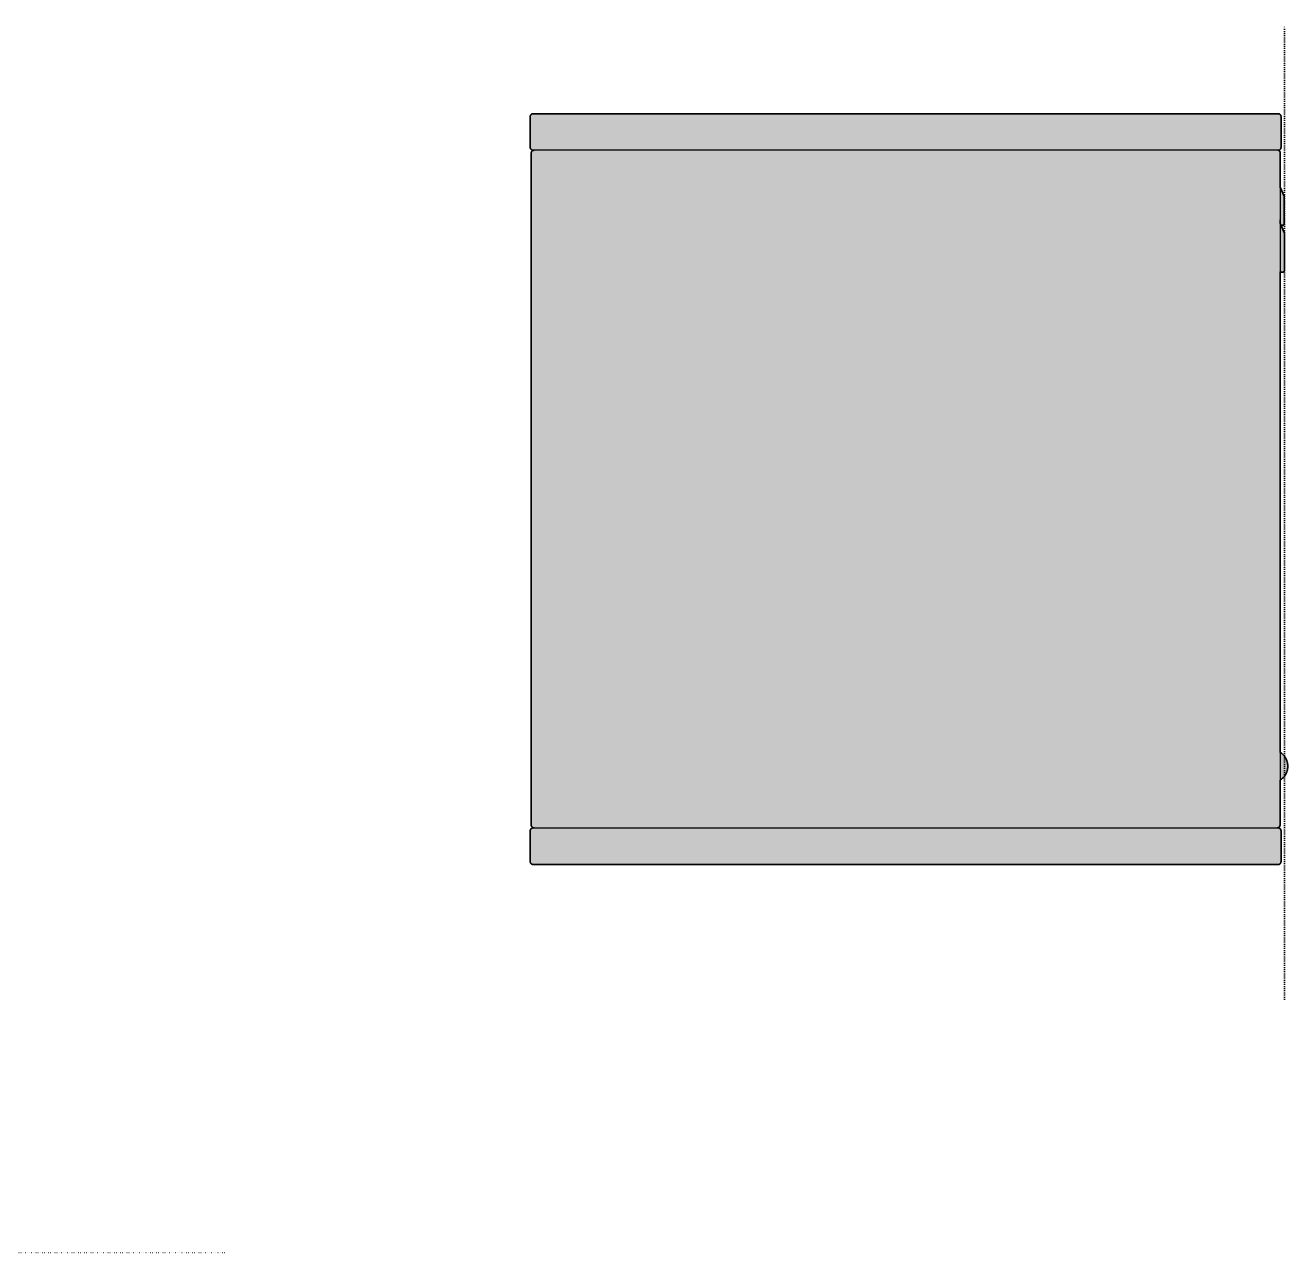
# Model space of a CAD drawing. Header units: millimetres. Extents: x 50 to 2013, y -590 to 440.
# Drawn here: x 1357 to 2013, y -197 to 440 of the extents above; entities that cross this region are included whole.
import ezdxf

# ---------------------------------------------------------------- set-up
doc = ezdxf.new("R2010")
doc.units = ezdxf.units.MM
doc.linetypes.add('Dots', pattern=[1, 0, -1])
doc.layers.add('Blocks', color=7, linetype='Continuous')
doc.layers.add('Blocks$Fill', color=7, linetype='Continuous', true_color=0xffffff)
for name, color, linetype, lineweight, true_color in [('Blocks$Inner', 7, 'Continuous', 25, 0x007f00), ('Blocks$Outline', 7, 'Continuous', 35, 0xff3f3f), ('Groud', 7, 'Dots', 25, 0x243775)]:
    doc.layers.add(name, color=color, linetype=linetype, lineweight=lineweight, true_color=true_color)

# ---------------------------------------------------------------- blocks, each defined once
blk = doc.blocks.new('Colour Wall Cabinet M Side')
at = {"layer": 'Blocks$Fill'}
blk.add_hatch(color=256, dxfattribs=at).paths.add_polyline_path([(83.87, 196.26), (83.37, 196.26), (83.32, 196.27), (83.27, 196.27), (83.22, 196.28), (83.17, 196.28), (83.12, 196.29), (83.07, 196.3), (83.02, 196.32), (82.97, 196.33), (82.92, 196.35), (82.87, 196.37), (82.82, 196.39), (82.78, 196.41), (82.73, 196.43), (82.69, 196.45), (82.64, 196.48), (82.6, 196.51), (82.56, 196.54), (82.52, 196.57), (82.47, 196.6), (82.44, 196.63), (82.4, 196.67), (82.36, 196.7), (82.33, 196.74), (82.29, 196.78), (82.26, 196.82), (82.23, 196.86), (82.2, 196.9), (82.17, 196.94), (82.14, 196.98), (82.11, 197.03), (82.09, 197.07), (82.07, 197.12), (82.05, 197.16), (82.03, 197.21), (82.01, 197.26), (81.99, 197.31), (81.98, 197.36), (81.96, 197.41), (81.95, 197.46), (81.94, 197.51), (81.94, 197.56), (81.93, 197.61), (81.92, 197.66), (81.92, 197.71), (81.92, 197.76), (81.92, 213.81), (81.92, 213.86), (81.93, 213.92), (81.94, 213.97), (81.94, 214.02), (81.95, 214.07), (81.96, 214.12), (81.98, 214.17), (81.99, 214.22), (82.01, 214.26), (82.03, 214.31), (82.05, 214.36), (82.07, 214.41), (82.09, 214.45), (82.11, 214.5), (82.14, 214.54), (82.17, 214.58), (82.2, 214.63), (82.23, 214.67), (82.26, 214.71), (82.29, 214.75), (82.33, 214.79), (82.36, 214.82), (82.4, 214.86), (82.44, 214.89), (82.47, 214.93), (82.52, 214.96), (82.56, 214.99), (82.6, 215.02), (82.64, 215.04), (82.69, 215.07), (82.73, 215.09), (82.78, 215.12), (82.82, 215.14), (82.87, 215.16), (82.92, 215.18), (82.97, 215.19), (83.02, 215.21), (83.07, 215.22), (83.12, 215.23), (83.17, 215.24), (83.22, 215.25), (83.27, 215.25), (83.32, 215.26), (83.37, 215.26), (83.42, 215.26), (470.47, 215.26), (470.52, 215.26), (470.57, 215.25), (470.63, 215.25), (470.68, 215.24), (470.73, 215.23), (470.78, 215.22), (470.83, 215.21), (470.88, 215.19), (470.92, 215.18), (470.97, 215.16), (471.02, 215.14), (471.07, 215.12), (471.11, 215.09), (471.16, 215.07), (471.2, 215.04), (471.24, 215.02), (471.29, 214.99), (471.33, 214.96), (471.37, 214.93), (471.41, 214.89), (471.45, 214.86), (471.48, 214.82), (471.52, 214.79), (471.55, 214.75), (471.58, 214.71), (471.62, 214.67), (471.65, 214.63), (471.68, 214.58), (471.7, 214.54), (471.73, 214.5), (471.75, 214.45), (471.78, 214.41), (471.8, 214.36), (471.82, 214.31), (471.83, 214.26), (471.85, 214.22), (471.87, 214.17), (471.88, 214.12), (471.89, 214.07), (471.9, 214.02), (471.91, 213.97), (471.91, 213.92), (471.92, 213.86), (471.92, 213.81), (471.92, 213.76), (471.92, 197.71), (471.92, 197.66), (471.91, 197.61), (471.91, 197.56), (471.9, 197.51), (471.89, 197.46), (471.88, 197.41), (471.87, 197.36), (471.85, 197.31), (471.83, 197.26), (471.82, 197.21), (471.8, 197.16), (471.78, 197.12), (471.75, 197.07), (471.73, 197.03), (471.7, 196.98), (471.68, 196.94), (471.65, 196.9), (471.62, 196.86), (471.58, 196.82), (471.55, 196.78), (471.52, 196.74), (471.48, 196.7), (471.45, 196.67), (471.41, 196.63), (471.37, 196.6), (471.33, 196.57), (471.29, 196.54), (471.24, 196.51), (471.2, 196.48), (471.16, 196.45), (471.11, 196.43), (471.07, 196.41), (471.02, 196.39), (470.97, 196.37), (470.92, 196.35), (470.88, 196.33), (470.83, 196.32), (470.78, 196.3), (470.73, 196.29), (470.68, 196.28), (470.63, 196.28), (470.57, 196.27), (470.52, 196.27), (470.47, 196.26), (470.42, 196.26), (470.46, 196.26), (470.49, 196.26), (470.52, 196.26), (470.56, 196.25), (470.59, 196.25), (470.62, 196.24), (470.66, 196.23), (470.69, 196.22), (470.72, 196.21), (470.76, 196.2), (470.79, 196.19), (470.82, 196.18), (470.85, 196.16), (470.88, 196.15), (470.91, 196.13), (470.94, 196.12), (470.97, 196.1), (471, 196.08), (471.03, 196.06), (471.05, 196.04), (471.08, 196.02), (471.1, 195.99), (471.13, 195.97), (471.15, 195.94), (471.18, 195.92), (471.2, 195.89), (471.22, 195.87), (471.24, 195.84), (471.26, 195.81), (471.28, 195.78), (471.29, 195.75), (471.31, 195.72), (471.32, 195.69), (471.34, 195.66), (471.35, 195.63), (471.36, 195.6), (471.37, 195.56), (471.38, 195.53), (471.39, 195.5), (471.4, 195.47), (471.41, 195.43), (471.41, 195.4), (471.42, 195.36), (471.42, 195.33), (471.42, 195.3), (471.42, 195.26), (471.42, 177.44), (471.42, 177.44), (471.42, 177.4), (471.43, 177.37), (471.43, 177.33), (471.44, 177.3), (471.44, 177.27), (471.45, 177.23), (471.46, 177.2), (471.47, 177.17), (471.48, 177.13), (471.49, 177.1), (471.51, 177.07), (473.55, 172.42), (473.56, 172.39), (473.57, 172.36), (473.58, 172.32), (473.59, 172.29), (473.6, 172.26), (473.61, 172.22), (473.61, 172.19), (473.62, 172.15), (473.62, 172.12), (473.62, 172.09), (473.62, 172.05), (473.62, 158.23), (473.62, 158.19), (473.62, 158.16), (473.61, 158.13), (473.61, 158.09), (473.6, 158.06), (473.59, 158.02), (473.58, 157.99), (473.57, 157.96), (473.56, 157.93), (473.55, 157.89), (473.54, 157.86), (473.52, 157.83), (473.51, 157.8), (473.49, 157.77), (473.48, 157.74), (473.46, 157.71), (473.44, 157.69), (473.42, 157.66), (473.4, 157.63), (473.38, 157.6), (473.35, 157.58), (473.33, 157.55), (473.3, 157.53), (473.28, 157.51), (473.25, 157.49), (473.23, 157.46), (473.2, 157.44), (473.17, 157.43), (473.14, 157.41), (473.11, 157.39), (473.08, 157.37), (473.05, 157.36), (473.02, 157.34), (472.99, 157.33), (472.96, 157.32), (472.92, 157.31), (472.89, 157.3), (472.86, 157.29), (472.82, 157.28), (472.79, 157.28), (472.76, 157.27), (472.72, 157.27), (472.69, 157.26), (472.66, 157.26), (472.62, 157.26), (472.52, 157.26), (472.48, 157.26), (472.45, 157.27), (472.41, 157.27), (472.38, 157.28), (472.34, 157.28), (472.31, 157.29), (472.28, 157.3), (472.24, 157.31), (472.21, 157.32), (472.18, 157.33), (472.15, 157.35), (472.11, 157.36), (472.08, 157.38), (472.05, 157.4), (472.02, 157.41), (471.99, 157.43), (471.97, 157.45), (471.94, 157.47), (471.91, 157.5), (471.88, 157.52), (471.86, 157.54), (471.83, 157.57), (471.81, 157.59), (471.79, 157.62), (471.77, 157.65), (471.74, 157.67), (471.72, 157.7), (471.7, 157.73), (471.69, 157.76), (471.67, 157.79), (471.65, 157.82), (471.64, 157.85), (471.63, 157.89), (471.61, 157.92), (471.6, 157.95), (471.59, 157.98), (471.58, 158.02), (471.57, 158.05), (471.57, 158.09), (471.56, 158.12), (471.56, 158.16), (471.56, 158.19), (471.42, 160.06), (471.42, 160.02), (471.56, 158.11), (471.56, 158.08), (471.57, 158.04), (471.57, 158.01), (471.58, 157.98), (471.59, 157.94), (471.6, 157.91), (471.61, 157.88), (471.62, 157.85), (471.64, 157.81), (473.7, 153.13), (473.71, 153.1), (473.72, 153.07), (473.73, 153.03), (473.74, 153), (473.75, 152.97), (473.75, 152.93), (473.76, 152.9), (473.76, 152.87), (473.77, 152.83), (473.77, 152.8), (473.77, 152.76), (473.77, 133.94), (473.77, 133.9), (473.76, 133.87), (473.76, 133.84), (473.75, 133.8), (473.75, 133.77), (473.74, 133.74), (473.73, 133.7), (473.72, 133.67), (473.71, 133.64), (473.7, 133.61), (473.69, 133.57), (473.67, 133.54), (473.66, 133.51), (473.64, 133.48), (473.62, 133.45), (473.6, 133.42), (473.58, 133.4), (473.56, 133.37), (473.54, 133.34), (473.52, 133.31), (473.5, 133.29), (473.47, 133.27), (473.45, 133.24), (473.42, 133.22), (473.4, 133.2), (473.37, 133.18), (473.34, 133.16), (473.32, 133.14), (473.29, 133.12), (473.26, 133.1), (473.23, 133.08), (473.2, 133.07), (473.17, 133.05), (473.13, 133.04), (473.1, 133.03), (473.07, 133.02), (473.04, 133.01), (473, 133), (472.97, 132.99), (472.94, 132.99), (472.9, 132.98), (472.87, 132.98), (472.84, 132.97), (472.8, 132.97), (472.77, 132.97), (471.74, 132.97), (471.7, 132.97), (471.67, 132.98), (471.64, 132.98), (471.61, 132.99), (471.58, 132.99), (471.54, 133), (471.51, 133.01), (471.48, 133.01), (471.45, 133.02), (471.42, 133.03), (471.42, -116.51), (471.89, -116.81), (472.12, -116.97), (472.34, -117.14), (472.56, -117.32), (472.77, -117.51), (472.97, -117.7), (473.17, -117.9), (473.35, -118.1), (473.54, -118.31), (473.71, -118.53), (473.88, -118.76), (474.04, -118.98), (474.19, -119.22), (474.33, -119.46), (474.47, -119.7), (474.6, -119.95), (474.71, -120.21), (474.82, -120.46), (474.92, -120.72), (475.02, -120.99), (475.1, -121.25), (475.17, -121.52), (475.24, -121.8), (475.29, -122.07), (475.34, -122.35), (475.37, -122.62), (475.4, -122.9), (475.42, -123.18), (475.42, -123.46), (475.42, -124.02), (475.42, -124.3), (475.4, -124.58), (475.37, -124.85), (475.34, -125.13), (475.29, -125.41), (475.24, -125.68), (475.17, -125.95), (475.1, -126.22), (475.02, -126.49), (474.92, -126.75), (474.82, -127.01), (474.71, -127.27), (474.6, -127.52), (474.47, -127.77), (474.33, -128.02), (474.19, -128.26), (474.04, -128.49), (473.88, -128.72), (473.71, -128.94), (473.54, -129.16), (473.35, -129.37), (473.17, -129.58), (472.97, -129.78), (472.77, -129.97), (472.56, -130.15), (472.34, -130.33), (472.12, -130.5), (471.89, -130.66), (471.66, -130.82), (471.42, -130.97), (471.42, -154.29), (471.42, -154.34), (471.41, -154.39), (471.41, -154.44), (471.4, -154.49), (471.39, -154.54), (471.38, -154.59), (471.37, -154.64), (471.35, -154.69), (471.33, -154.74), (471.32, -154.79), (471.3, -154.84), (471.28, -154.88), (471.25, -154.93), (471.23, -154.97), (471.2, -155.02), (471.18, -155.06), (471.15, -155.1), (471.12, -155.14), (471.08, -155.18), (471.05, -155.22), (471.02, -155.26), (470.98, -155.3), (470.95, -155.33), (470.91, -155.37), (470.87, -155.4), (470.83, -155.43), (470.79, -155.46), (470.74, -155.49), (470.7, -155.52), (470.66, -155.55), (470.61, -155.57), (470.57, -155.59), (470.52, -155.61), (470.47, -155.63), (470.42, -155.65), (470.38, -155.67), (470.33, -155.68), (470.28, -155.7), (470.23, -155.71), (470.18, -155.72), (470.13, -155.72), (470.07, -155.73), (470.02, -155.73), (469.97, -155.74), (470.47, -155.74), (470.57, -155.75), (470.63, -155.75), (470.68, -155.76), (470.73, -155.77), (470.78, -155.78), (470.83, -155.79), (470.88, -155.81), (470.92, -155.82), (470.97, -155.84), (471.02, -155.86), (471.07, -155.88), (471.11, -155.91), (471.16, -155.93), (471.2, -155.96), (471.24, -155.98), (471.29, -156.01), (471.33, -156.04), (471.37, -156.07), (471.41, -156.11), (471.45, -156.14), (471.48, -156.18), (471.52, -156.21), (471.55, -156.25), (471.58, -156.29), (471.62, -156.33), (471.65, -156.37), (471.68, -156.42), (471.7, -156.46), (471.73, -156.5), (471.75, -156.55), (471.78, -156.59), (471.8, -156.64), (471.82, -156.69), (471.83, -156.74), (471.85, -156.78), (471.87, -156.83), (471.88, -156.88), (471.89, -156.93), (471.9, -156.98), (471.91, -157.03), (471.91, -157.08), (471.92, -157.14), (471.92, -157.19), (471.92, -157.24), (471.92, -173.29), (471.92, -173.34), (471.91, -173.39), (471.91, -173.44), (471.9, -173.49), (471.89, -173.54), (471.88, -173.59), (471.87, -173.64), (471.85, -173.69), (471.83, -173.74), (471.82, -173.79), (471.8, -173.84), (471.78, -173.88), (471.75, -173.93), (471.73, -173.97), (471.7, -174.02), (471.68, -174.06), (471.65, -174.1), (471.62, -174.14), (471.58, -174.18), (471.55, -174.22), (471.52, -174.26), (471.48, -174.3), (471.45, -174.33), (471.41, -174.37), (471.37, -174.4), (471.33, -174.43), (471.29, -174.46), (471.24, -174.49), (471.2, -174.52), (471.16, -174.55), (471.11, -174.57), (471.07, -174.59), (471.02, -174.61), (470.97, -174.63), (470.92, -174.65), (470.88, -174.67), (470.83, -174.68), (470.78, -174.7), (470.73, -174.71), (470.68, -174.72), (470.63, -174.72), (470.57, -174.73), (470.52, -174.73), (470.47, -174.74), (470.42, -174.74), (83.37, -174.74), (83.32, -174.73), (83.27, -174.73), (83.22, -174.72), (83.17, -174.72), (83.12, -174.71), (83.07, -174.7), (83.02, -174.68), (82.97, -174.67), (82.92, -174.65), (82.87, -174.63), (82.82, -174.61), (82.78, -174.59), (82.73, -174.57), (82.69, -174.55), (82.64, -174.52), (82.6, -174.49), (82.56, -174.46), (82.52, -174.43), (82.47, -174.4), (82.44, -174.37), (82.4, -174.33), (82.36, -174.3), (82.33, -174.26), (82.29, -174.22), (82.26, -174.18), (82.23, -174.14), (82.2, -174.1), (82.17, -174.06), (82.14, -174.02), (82.11, -173.97), (82.09, -173.93), (82.07, -173.88), (82.05, -173.84), (82.03, -173.79), (82.01, -173.74), (81.99, -173.69), (81.98, -173.64), (81.96, -173.59), (81.95, -173.54), (81.94, -173.49), (81.94, -173.44), (81.93, -173.39), (81.92, -173.34), (81.92, -173.29), (81.92, -173.24), (81.92, -157.19), (81.92, -157.14), (81.93, -157.08), (81.94, -157.03), (81.94, -156.98), (81.95, -156.93), (81.96, -156.88), (81.98, -156.83), (81.99, -156.78), (82.01, -156.74), (82.03, -156.69), (82.05, -156.64), (82.07, -156.59), (82.09, -156.55), (82.11, -156.5), (82.14, -156.46), (82.17, -156.42), (82.2, -156.37), (82.23, -156.33), (82.26, -156.29), (82.29, -156.25), (82.33, -156.21), (82.36, -156.18), (82.4, -156.14), (82.44, -156.11), (82.47, -156.07), (82.52, -156.04), (82.56, -156.01), (82.6, -155.98), (82.64, -155.96), (82.69, -155.93), (82.73, -155.91), (82.78, -155.88), (82.82, -155.86), (82.87, -155.84), (82.92, -155.82), (82.97, -155.81), (83.02, -155.79), (83.07, -155.78), (83.12, -155.77), (83.17, -155.76), (83.22, -155.75), (83.27, -155.75), (83.32, -155.74), (83.37, -155.74), (83.42, -155.74), (83.87, -155.74), (83.77, -155.73), (83.72, -155.72), (83.67, -155.72), (83.62, -155.71), (83.57, -155.7), (83.52, -155.68), (83.47, -155.67), (83.42, -155.65), (83.37, -155.63), (83.32, -155.61), (83.28, -155.59), (83.23, -155.57), (83.19, -155.55), (83.14, -155.52), (83.1, -155.49), (83.06, -155.46), (83.02, -155.43), (82.97, -155.4), (82.94, -155.37), (82.9, -155.33), (82.86, -155.3), (82.83, -155.26), (82.79, -155.22), (82.76, -155.18), (82.73, -155.14), (82.7, -155.1), (82.67, -155.06), (82.64, -155.02), (82.61, -154.97), (82.59, -154.93), (82.57, -154.88), (82.55, -154.84), (82.53, -154.79), (82.51, -154.74), (82.49, -154.69), (82.48, -154.64), (82.46, -154.59), (82.45, -154.54), (82.44, -154.49), (82.44, -154.44), (82.43, -154.39), (82.42, -154.34), (82.42, -154.29), (82.42, -154.24), (82.42, 194.81), (82.42, 194.86), (82.43, 194.92), (82.44, 194.97), (82.44, 195.02), (82.45, 195.07), (82.46, 195.12), (82.48, 195.17), (82.49, 195.22), (82.51, 195.26), (82.53, 195.31), (82.55, 195.36), (82.57, 195.41), (82.59, 195.45), (82.61, 195.5), (82.64, 195.54), (82.67, 195.58), (82.7, 195.63), (82.73, 195.67), (82.76, 195.71), (82.79, 195.75), (82.83, 195.79), (82.86, 195.82), (82.9, 195.86), (82.94, 195.89), (82.97, 195.93), (83.02, 195.96), (83.06, 195.99), (83.1, 196.02), (83.14, 196.04), (83.19, 196.07), (83.23, 196.09), (83.28, 196.12), (83.32, 196.14), (83.37, 196.16), (83.42, 196.18), (83.47, 196.19), (83.52, 196.21), (83.57, 196.22), (83.62, 196.23), (83.67, 196.24), (83.72, 196.25), (83.77, 196.25), (83.82, 196.26), (83.87, 196.26)], flags=0)
at = {"layer": 'Blocks$Inner'}
for points in [[(470.42, 196.26), (83.42, 196.26), (83.37, 196.26), (83.32, 196.27), (83.27, 196.27), (83.22, 196.28), (83.17, 196.28), (83.12, 196.29), (83.07, 196.3), (83.02, 196.32), (82.97, 196.33), (82.92, 196.35), (82.87, 196.37), (82.82, 196.39), (82.78, 196.41), (82.73, 196.43), (82.69, 196.45), (82.64, 196.48), (82.6, 196.51), (82.56, 196.54), (82.52, 196.57), (82.47, 196.6), (82.44, 196.63), (82.4, 196.67), (82.36, 196.7), (82.33, 196.74), (82.29, 196.78), (82.26, 196.82), (82.23, 196.86), (82.2, 196.9), (82.17, 196.94), (82.14, 196.98), (82.11, 197.03), (82.09, 197.07), (82.07, 197.12), (82.05, 197.16), (82.03, 197.21), (82.01, 197.26), (81.99, 197.31), (81.98, 197.36), (81.96, 197.41), (81.95, 197.46), (81.94, 197.51), (81.94, 197.56), (81.93, 197.61), (81.92, 197.66), (81.92, 197.71), (81.92, 197.76), (81.92, 213.76), (81.92, 213.81), (81.92, 213.86), (81.93, 213.92), (81.94, 213.97), (81.94, 214.02), (81.95, 214.07), (81.96, 214.12), (81.98, 214.17), (81.99, 214.22), (82.01, 214.26), (82.03, 214.31), (82.05, 214.36), (82.07, 214.41), (82.09, 214.45), (82.11, 214.5), (82.14, 214.54), (82.17, 214.58), (82.2, 214.63), (82.23, 214.67), (82.26, 214.71), (82.29, 214.75), (82.33, 214.79), (82.36, 214.82), (82.4, 214.86), (82.44, 214.89), (82.47, 214.93), (82.52, 214.96), (82.56, 214.99), (82.6, 215.02), (82.64, 215.04), (82.69, 215.07), (82.73, 215.09), (82.78, 215.12), (82.82, 215.14), (82.87, 215.16), (82.92, 215.18), (82.97, 215.19), (83.02, 215.21), (83.07, 215.22), (83.12, 215.23), (83.17, 215.24), (83.22, 215.25), (83.27, 215.25), (83.32, 215.26), (83.37, 215.26), (83.42, 215.26), (470.42, 215.26), (470.47, 215.26), (470.52, 215.26), (470.57, 215.25), (470.63, 215.25), (470.68, 215.24), (470.73, 215.23), (470.78, 215.22), (470.83, 215.21), (470.88, 215.19), (470.92, 215.18), (470.97, 215.16), (471.02, 215.14), (471.07, 215.12), (471.11, 215.09), (471.16, 215.07), (471.2, 215.04), (471.24, 215.02), (471.29, 214.99), (471.33, 214.96), (471.37, 214.93), (471.41, 214.89), (471.45, 214.86), (471.48, 214.82), (471.52, 214.79), (471.55, 214.75), (471.58, 214.71), (471.62, 214.67), (471.65, 214.63), (471.68, 214.58), (471.7, 214.54), (471.73, 214.5), (471.75, 214.45), (471.78, 214.41), (471.8, 214.36), (471.82, 214.31), (471.83, 214.26), (471.85, 214.22), (471.87, 214.17), (471.88, 214.12), (471.89, 214.07), (471.9, 214.02), (471.91, 213.97), (471.91, 213.92), (471.92, 213.86), (471.92, 213.81), (471.92, 213.76), (471.92, 197.76), (471.92, 197.71), (471.92, 197.66), (471.91, 197.61), (471.91, 197.56), (471.9, 197.51), (471.89, 197.46), (471.88, 197.41), (471.87, 197.36), (471.85, 197.31), (471.83, 197.26), (471.82, 197.21), (471.8, 197.16), (471.78, 197.12), (471.75, 197.07), (471.73, 197.03), (471.7, 196.98), (471.68, 196.94), (471.65, 196.9), (471.62, 196.86), (471.58, 196.82), (471.55, 196.78), (471.52, 196.74), (471.48, 196.7), (471.45, 196.67), (471.41, 196.63), (471.37, 196.6), (471.33, 196.57), (471.29, 196.54), (471.24, 196.51), (471.2, 196.48), (471.16, 196.45), (471.11, 196.43), (471.07, 196.41), (471.02, 196.39), (470.97, 196.37), (470.92, 196.35), (470.88, 196.33), (470.83, 196.32), (470.78, 196.3), (470.73, 196.29), (470.68, 196.28), (470.63, 196.28), (470.57, 196.27), (470.52, 196.27), (470.47, 196.26), (470.42, 196.26), (470.46, 196.26), (470.49, 196.26), (470.52, 196.26), (470.56, 196.25), (470.59, 196.25), (470.62, 196.24), (470.66, 196.23), (470.69, 196.22), (470.72, 196.21), (470.76, 196.2), (470.79, 196.19), (470.82, 196.18), (470.85, 196.16), (470.88, 196.15), (470.91, 196.13), (470.94, 196.12), (470.97, 196.1), (471, 196.08), (471.03, 196.06), (471.05, 196.04), (471.08, 196.02), (471.1, 195.99), (471.13, 195.97), (471.15, 195.94), (471.18, 195.92), (471.2, 195.89), (471.22, 195.87), (471.24, 195.84), (471.26, 195.81), (471.28, 195.78), (471.29, 195.75), (471.31, 195.72), (471.32, 195.69), (471.34, 195.66), (471.35, 195.63), (471.36, 195.6), (471.37, 195.56), (471.38, 195.53), (471.39, 195.5), (471.4, 195.47), (471.41, 195.43), (471.41, 195.4), (471.42, 195.36), (471.42, 195.33), (471.42, 195.3), (471.42, 195.26), (471.42, -154.24), (471.42, -154.29), (471.42, -154.34), (471.41, -154.39), (471.41, -154.44), (471.4, -154.49), (471.39, -154.54), (471.38, -154.59), (471.37, -154.64), (471.35, -154.69), (471.33, -154.74), (471.32, -154.79), (471.3, -154.84), (471.28, -154.88), (471.25, -154.93), (471.23, -154.97), (471.2, -155.02), (471.18, -155.06), (471.15, -155.1), (471.12, -155.14), (471.08, -155.18), (471.05, -155.22), (471.02, -155.26), (470.98, -155.3), (470.95, -155.33), (470.91, -155.37), (470.87, -155.4), (470.83, -155.43), (470.79, -155.46), (470.74, -155.49), (470.7, -155.52), (470.66, -155.55), (470.61, -155.57), (470.57, -155.59), (470.52, -155.61), (470.47, -155.63), (470.42, -155.65), (470.38, -155.67), (470.33, -155.68), (470.28, -155.7), (470.23, -155.71), (470.18, -155.72), (470.13, -155.72), (470.07, -155.73), (470.02, -155.73), (469.97, -155.74), (469.92, -155.74)], [(83.92, -155.74), (83.87, -155.74), (83.82, -155.73), (83.77, -155.73), (83.72, -155.72), (83.67, -155.72), (83.62, -155.71), (83.57, -155.7), (83.52, -155.68), (83.47, -155.67), (83.42, -155.65), (83.37, -155.63), (83.32, -155.61), (83.28, -155.59), (83.23, -155.57), (83.19, -155.55), (83.14, -155.52), (83.1, -155.49), (83.06, -155.46), (83.02, -155.43), (82.97, -155.4), (82.94, -155.37), (82.9, -155.33), (82.86, -155.3), (82.83, -155.26), (82.79, -155.22), (82.76, -155.18), (82.73, -155.14), (82.7, -155.1), (82.67, -155.06), (82.64, -155.02), (82.61, -154.97), (82.59, -154.93), (82.57, -154.88), (82.55, -154.84), (82.53, -154.79), (82.51, -154.74), (82.49, -154.69), (82.48, -154.64), (82.46, -154.59), (82.45, -154.54), (82.44, -154.49), (82.44, -154.44), (82.43, -154.39), (82.42, -154.34), (82.42, -154.29), (82.42, -154.24), (82.42, 194.76), (82.42, 194.81), (82.42, 194.86), (82.43, 194.92), (82.44, 194.97), (82.44, 195.02), (82.45, 195.07), (82.46, 195.12), (82.48, 195.17), (82.49, 195.22), (82.51, 195.26), (82.53, 195.31), (82.55, 195.36), (82.57, 195.41), (82.59, 195.45), (82.61, 195.5), (82.64, 195.54), (82.67, 195.58), (82.7, 195.63), (82.73, 195.67), (82.76, 195.71), (82.79, 195.75), (82.83, 195.79), (82.86, 195.82), (82.9, 195.86), (82.94, 195.89), (82.97, 195.93), (83.02, 195.96), (83.06, 195.99), (83.1, 196.02), (83.14, 196.04), (83.19, 196.07), (83.23, 196.09), (83.28, 196.12), (83.32, 196.14), (83.37, 196.16), (83.42, 196.18), (83.47, 196.19), (83.52, 196.21), (83.57, 196.22), (83.62, 196.23), (83.67, 196.24), (83.72, 196.25), (83.77, 196.25), (83.82, 196.26), (83.87, 196.26), (83.92, 196.26)], [(471.42, 177.47), (471.42, 177.44), (471.42, 177.4), (471.43, 177.37), (471.43, 177.33), (471.44, 177.3), (471.44, 177.27), (471.45, 177.23), (471.46, 177.2), (471.47, 177.17), (471.48, 177.13), (471.49, 177.1), (471.51, 177.07), (473.54, 172.45), (473.55, 172.42), (473.56, 172.39), (473.57, 172.36), (473.58, 172.32), (473.59, 172.29), (473.6, 172.26), (473.61, 172.22), (473.61, 172.19), (473.62, 172.15), (473.62, 172.12), (473.62, 172.09), (473.62, 172.05), (473.62, 158.26), (473.62, 158.23), (473.62, 158.19), (473.62, 158.16), (473.61, 158.13), (473.61, 158.09), (473.6, 158.06), (473.59, 158.02), (473.58, 157.99), (473.57, 157.96), (473.56, 157.93), (473.55, 157.89), (473.54, 157.86), (473.52, 157.83), (473.51, 157.8), (473.49, 157.77), (473.48, 157.74), (473.46, 157.71), (473.44, 157.69), (473.42, 157.66), (473.4, 157.63), (473.38, 157.6), (473.35, 157.58), (473.33, 157.55), (473.3, 157.53), (473.28, 157.51), (473.25, 157.49), (473.23, 157.46), (473.2, 157.44), (473.17, 157.43), (473.14, 157.41), (473.11, 157.39), (473.08, 157.37), (473.05, 157.36), (473.02, 157.34), (472.99, 157.33), (472.96, 157.32), (472.92, 157.31), (472.89, 157.3), (472.86, 157.29), (472.82, 157.28), (472.79, 157.28), (472.76, 157.27), (472.72, 157.27), (472.69, 157.26), (472.66, 157.26), (472.62, 157.26), (472.55, 157.26), (472.52, 157.26), (472.48, 157.26), (472.45, 157.27), (472.41, 157.27), (472.38, 157.28), (472.34, 157.28), (472.31, 157.29), (472.28, 157.3), (472.24, 157.31), (472.21, 157.32), (472.18, 157.33), (472.15, 157.35), (472.11, 157.36), (472.08, 157.38), (472.05, 157.4), (472.02, 157.41), (471.99, 157.43), (471.97, 157.45), (471.94, 157.47), (471.91, 157.5), (471.88, 157.52), (471.86, 157.54), (471.83, 157.57), (471.81, 157.59), (471.79, 157.62), (471.77, 157.65), (471.74, 157.67), (471.72, 157.7), (471.7, 157.73), (471.69, 157.76), (471.67, 157.79), (471.65, 157.82), (471.64, 157.85), (471.63, 157.89), (471.61, 157.92), (471.6, 157.95), (471.59, 157.98), (471.58, 158.02), (471.57, 158.05), (471.57, 158.09), (471.56, 158.12), (471.56, 158.16), (471.56, 158.19), (471.42, 160.06)], [(471.42, 160.02), (471.56, 158.15), (471.56, 158.11), (471.56, 158.08), (471.57, 158.04), (471.57, 158.01), (471.58, 157.98), (471.59, 157.94), (471.6, 157.91), (471.61, 157.88), (471.62, 157.85), (471.64, 157.81), (473.68, 153.16), (473.7, 153.13), (473.71, 153.1), (473.72, 153.07), (473.73, 153.03), (473.74, 153), (473.75, 152.97), (473.75, 152.93), (473.76, 152.9), (473.76, 152.87), (473.77, 152.83), (473.77, 152.8), (473.77, 152.76), (473.77, 133.97), (473.77, 133.94), (473.77, 133.9), (473.76, 133.87), (473.76, 133.84), (473.75, 133.8), (473.75, 133.77), (473.74, 133.74), (473.73, 133.7), (473.72, 133.67), (473.71, 133.64), (473.7, 133.61), (473.69, 133.57), (473.67, 133.54), (473.66, 133.51), (473.64, 133.48), (473.62, 133.45), (473.6, 133.42), (473.58, 133.4), (473.56, 133.37), (473.54, 133.34), (473.52, 133.31), (473.5, 133.29), (473.47, 133.27), (473.45, 133.24), (473.42, 133.22), (473.4, 133.2), (473.37, 133.18), (473.34, 133.16), (473.32, 133.14), (473.29, 133.12), (473.26, 133.1), (473.23, 133.08), (473.2, 133.07), (473.17, 133.05), (473.13, 133.04), (473.1, 133.03), (473.07, 133.02), (473.04, 133.01), (473, 133), (472.97, 132.99), (472.94, 132.99), (472.9, 132.98), (472.87, 132.98), (472.84, 132.97), (472.8, 132.97), (472.77, 132.97), (471.77, 132.97), (471.74, 132.97), (471.7, 132.97), (471.67, 132.98), (471.64, 132.98), (471.61, 132.99), (471.58, 132.99), (471.54, 133), (471.51, 133.01), (471.48, 133.01), (471.45, 133.02), (471.42, 133.03)], [(471.42, -116.51), (471.66, -116.66), (471.89, -116.81), (472.12, -116.97), (472.34, -117.14), (472.56, -117.32), (472.77, -117.51), (472.97, -117.7), (473.17, -117.9), (473.35, -118.1), (473.54, -118.31), (473.71, -118.53), (473.88, -118.76), (474.04, -118.98), (474.19, -119.22), (474.33, -119.46), (474.47, -119.7), (474.6, -119.95), (474.71, -120.21), (474.82, -120.46), (474.92, -120.72), (475.02, -120.99), (475.1, -121.25), (475.17, -121.52), (475.24, -121.8), (475.29, -122.07), (475.34, -122.35), (475.37, -122.62), (475.4, -122.9), (475.42, -123.18), (475.42, -123.46), (475.42, -123.74), (475.42, -124.02), (475.42, -124.3), (475.4, -124.58), (475.37, -124.85), (475.34, -125.13), (475.29, -125.41), (475.24, -125.68), (475.17, -125.95), (475.1, -126.22), (475.02, -126.49), (474.92, -126.75), (474.82, -127.01), (474.71, -127.27), (474.6, -127.52), (474.47, -127.77), (474.33, -128.02), (474.19, -128.26), (474.04, -128.49), (473.88, -128.72), (473.71, -128.94), (473.54, -129.16), (473.35, -129.37), (473.17, -129.58), (472.97, -129.78), (472.77, -129.97), (472.56, -130.15), (472.34, -130.33), (472.12, -130.5), (471.89, -130.66), (471.66, -130.82), (471.42, -130.97)]]:
    blk.add_lwpolyline(points, dxfattribs=at)
blk.add_lwpolyline([(470.47, -155.74), (470.52, -155.74), (470.57, -155.75), (470.63, -155.75), (470.68, -155.76), (470.73, -155.77), (470.78, -155.78), (470.83, -155.79), (470.88, -155.81), (470.92, -155.82), (470.97, -155.84), (471.02, -155.86), (471.07, -155.88), (471.11, -155.91), (471.16, -155.93), (471.2, -155.96), (471.24, -155.98), (471.29, -156.01), (471.33, -156.04), (471.37, -156.07), (471.41, -156.11), (471.45, -156.14), (471.48, -156.18), (471.52, -156.21), (471.55, -156.25), (471.58, -156.29), (471.62, -156.33), (471.65, -156.37), (471.68, -156.42), (471.7, -156.46), (471.73, -156.5), (471.75, -156.55), (471.78, -156.59), (471.8, -156.64), (471.82, -156.69), (471.83, -156.74), (471.85, -156.78), (471.87, -156.83), (471.88, -156.88), (471.89, -156.93), (471.9, -156.98), (471.91, -157.03), (471.91, -157.08), (471.92, -157.14), (471.92, -157.19), (471.92, -157.24), (471.92, -173.24), (471.92, -173.29), (471.92, -173.34), (471.91, -173.39), (471.91, -173.44), (471.9, -173.49), (471.89, -173.54), (471.88, -173.59), (471.87, -173.64), (471.85, -173.69), (471.83, -173.74), (471.82, -173.79), (471.8, -173.84), (471.78, -173.88), (471.75, -173.93), (471.73, -173.97), (471.7, -174.02), (471.68, -174.06), (471.65, -174.1), (471.62, -174.14), (471.58, -174.18), (471.55, -174.22), (471.52, -174.26), (471.48, -174.3), (471.45, -174.33), (471.41, -174.37), (471.37, -174.4), (471.33, -174.43), (471.29, -174.46), (471.24, -174.49), (471.2, -174.52), (471.16, -174.55), (471.11, -174.57), (471.07, -174.59), (471.02, -174.61), (470.97, -174.63), (470.92, -174.65), (470.88, -174.67), (470.83, -174.68), (470.78, -174.7), (470.73, -174.71), (470.68, -174.72), (470.63, -174.72), (470.57, -174.73), (470.52, -174.73), (470.47, -174.74), (470.42, -174.74), (83.42, -174.74), (83.37, -174.74), (83.32, -174.73), (83.27, -174.73), (83.22, -174.72), (83.17, -174.72), (83.12, -174.71), (83.07, -174.7), (83.02, -174.68), (82.97, -174.67), (82.92, -174.65), (82.87, -174.63), (82.82, -174.61), (82.78, -174.59), (82.73, -174.57), (82.69, -174.55), (82.64, -174.52), (82.6, -174.49), (82.56, -174.46), (82.52, -174.43), (82.47, -174.4), (82.44, -174.37), (82.4, -174.33), (82.36, -174.3), (82.33, -174.26), (82.29, -174.22), (82.26, -174.18), (82.23, -174.14), (82.2, -174.1), (82.17, -174.06), (82.14, -174.02), (82.11, -173.97), (82.09, -173.93), (82.07, -173.88), (82.05, -173.84), (82.03, -173.79), (82.01, -173.74), (81.99, -173.69), (81.98, -173.64), (81.96, -173.59), (81.95, -173.54), (81.94, -173.49), (81.94, -173.44), (81.93, -173.39), (81.92, -173.34), (81.92, -173.29), (81.92, -173.24), (81.92, -157.24), (81.92, -157.19), (81.92, -157.14), (81.93, -157.08), (81.94, -157.03), (81.94, -156.98), (81.95, -156.93), (81.96, -156.88), (81.98, -156.83), (81.99, -156.78), (82.01, -156.74), (82.03, -156.69), (82.05, -156.64), (82.07, -156.59), (82.09, -156.55), (82.11, -156.5), (82.14, -156.46), (82.17, -156.42), (82.2, -156.37), (82.23, -156.33), (82.26, -156.29), (82.29, -156.25), (82.33, -156.21), (82.36, -156.18), (82.4, -156.14), (82.44, -156.11), (82.47, -156.07), (82.52, -156.04), (82.56, -156.01), (82.6, -155.98), (82.64, -155.96), (82.69, -155.93), (82.73, -155.91), (82.78, -155.88), (82.82, -155.86), (82.87, -155.84), (82.92, -155.82), (82.97, -155.81), (83.02, -155.79), (83.07, -155.78), (83.12, -155.77), (83.17, -155.76), (83.22, -155.75), (83.27, -155.75), (83.32, -155.74), (83.37, -155.74), (83.42, -155.74), (470.42, -155.74)], close=True, dxfattribs=at)
at = {"layer": 'Blocks$Outline'}
for points in [[(83.87, 196.26), (83.42, 196.26), (83.37, 196.26), (83.32, 196.27), (83.27, 196.27), (83.22, 196.28), (83.17, 196.28), (83.12, 196.29), (83.07, 196.3), (83.02, 196.32), (82.97, 196.33), (82.92, 196.35), (82.87, 196.37), (82.82, 196.39), (82.78, 196.41), (82.73, 196.43), (82.69, 196.45), (82.64, 196.48), (82.6, 196.51), (82.56, 196.54), (82.52, 196.57), (82.47, 196.6), (82.44, 196.63), (82.4, 196.67), (82.36, 196.7), (82.33, 196.74), (82.29, 196.78), (82.26, 196.82), (82.23, 196.86), (82.2, 196.9), (82.17, 196.94), (82.14, 196.98), (82.11, 197.03), (82.09, 197.07), (82.07, 197.12), (82.05, 197.16), (82.03, 197.21), (82.01, 197.26), (81.99, 197.31), (81.98, 197.36), (81.96, 197.41), (81.95, 197.46), (81.94, 197.51), (81.94, 197.56), (81.93, 197.61), (81.92, 197.66), (81.92, 197.71), (81.92, 197.76), (81.92, 213.76), (81.92, 213.81), (81.92, 213.86), (81.93, 213.92), (81.94, 213.97), (81.94, 214.02), (81.95, 214.07), (81.96, 214.12), (81.98, 214.17), (81.99, 214.22), (82.01, 214.26), (82.03, 214.31), (82.05, 214.36), (82.07, 214.41), (82.09, 214.45), (82.11, 214.5), (82.14, 214.54), (82.17, 214.58), (82.2, 214.63), (82.23, 214.67), (82.26, 214.71), (82.29, 214.75), (82.33, 214.79), (82.36, 214.82), (82.4, 214.86), (82.44, 214.89), (82.47, 214.93), (82.52, 214.96), (82.56, 214.99), (82.6, 215.02), (82.64, 215.04), (82.69, 215.07), (82.73, 215.09), (82.78, 215.12), (82.82, 215.14), (82.87, 215.16), (82.92, 215.18), (82.97, 215.19), (83.02, 215.21), (83.07, 215.22), (83.12, 215.23), (83.17, 215.24), (83.22, 215.25), (83.27, 215.25), (83.32, 215.26), (83.37, 215.26), (83.42, 215.26), (470.42, 215.26), (470.47, 215.26), (470.52, 215.26), (470.57, 215.25), (470.63, 215.25), (470.68, 215.24), (470.73, 215.23), (470.78, 215.22), (470.83, 215.21), (470.88, 215.19), (470.92, 215.18), (470.97, 215.16), (471.02, 215.14), (471.07, 215.12), (471.11, 215.09), (471.16, 215.07), (471.2, 215.04), (471.24, 215.02), (471.29, 214.99), (471.33, 214.96), (471.37, 214.93), (471.41, 214.89), (471.45, 214.86), (471.48, 214.82), (471.52, 214.79), (471.55, 214.75), (471.58, 214.71), (471.62, 214.67), (471.65, 214.63), (471.68, 214.58), (471.7, 214.54), (471.73, 214.5), (471.75, 214.45), (471.78, 214.41), (471.8, 214.36), (471.82, 214.31), (471.83, 214.26), (471.85, 214.22), (471.87, 214.17), (471.88, 214.12), (471.89, 214.07), (471.9, 214.02), (471.91, 213.97), (471.91, 213.92), (471.92, 213.86), (471.92, 213.81), (471.92, 213.76), (471.92, 197.76), (471.92, 197.71), (471.92, 197.66), (471.91, 197.61), (471.91, 197.56), (471.9, 197.51), (471.89, 197.46), (471.88, 197.41), (471.87, 197.36), (471.85, 197.31), (471.83, 197.26), (471.82, 197.21), (471.8, 197.16), (471.78, 197.12), (471.75, 197.07), (471.73, 197.03), (471.7, 196.98), (471.68, 196.94), (471.65, 196.9), (471.62, 196.86), (471.58, 196.82), (471.55, 196.78), (471.52, 196.74), (471.48, 196.7), (471.45, 196.67), (471.41, 196.63), (471.37, 196.6), (471.33, 196.57), (471.29, 196.54), (471.24, 196.51), (471.2, 196.48), (471.16, 196.45), (471.11, 196.43), (471.07, 196.41), (471.02, 196.39), (470.97, 196.37), (470.92, 196.35), (470.88, 196.33), (470.83, 196.32), (470.78, 196.3), (470.73, 196.29), (470.68, 196.28), (470.63, 196.28), (470.57, 196.27), (470.52, 196.27), (470.47, 196.26), (470.42, 196.26), (470.46, 196.26), (470.49, 196.26), (470.52, 196.26), (470.56, 196.25), (470.59, 196.25), (470.62, 196.24), (470.66, 196.23), (470.69, 196.22), (470.72, 196.21), (470.76, 196.2), (470.79, 196.19), (470.82, 196.18), (470.85, 196.16), (470.88, 196.15), (470.91, 196.13), (470.94, 196.12), (470.97, 196.1), (471, 196.08), (471.03, 196.06), (471.05, 196.04), (471.08, 196.02), (471.1, 195.99), (471.13, 195.97), (471.15, 195.94), (471.18, 195.92), (471.2, 195.89), (471.22, 195.87), (471.24, 195.84), (471.26, 195.81), (471.28, 195.78), (471.29, 195.75), (471.31, 195.72), (471.32, 195.69), (471.34, 195.66), (471.35, 195.63), (471.36, 195.6), (471.37, 195.56), (471.38, 195.53), (471.39, 195.5), (471.4, 195.47), (471.41, 195.43), (471.41, 195.4), (471.42, 195.36), (471.42, 195.33), (471.42, 195.3), (471.42, 195.26), (471.42, 177.44)], [(83.87, -155.74), (83.82, -155.73), (83.77, -155.73), (83.72, -155.72), (83.67, -155.72), (83.62, -155.71), (83.57, -155.7), (83.52, -155.68), (83.47, -155.67), (83.42, -155.65), (83.37, -155.63), (83.32, -155.61), (83.28, -155.59), (83.23, -155.57), (83.19, -155.55), (83.14, -155.52), (83.1, -155.49), (83.06, -155.46), (83.02, -155.43), (82.97, -155.4), (82.94, -155.37), (82.9, -155.33), (82.86, -155.3), (82.83, -155.26), (82.79, -155.22), (82.76, -155.18), (82.73, -155.14), (82.7, -155.1), (82.67, -155.06), (82.64, -155.02), (82.61, -154.97), (82.59, -154.93), (82.57, -154.88), (82.55, -154.84), (82.53, -154.79), (82.51, -154.74), (82.49, -154.69), (82.48, -154.64), (82.46, -154.59), (82.45, -154.54), (82.44, -154.49), (82.44, -154.44), (82.43, -154.39), (82.42, -154.34), (82.42, -154.29), (82.42, -154.24), (82.42, 194.76), (82.42, 194.81), (82.42, 194.86), (82.43, 194.92), (82.44, 194.97), (82.44, 195.02), (82.45, 195.07), (82.46, 195.12), (82.48, 195.17), (82.49, 195.22), (82.51, 195.26), (82.53, 195.31), (82.55, 195.36), (82.57, 195.41), (82.59, 195.45), (82.61, 195.5), (82.64, 195.54), (82.67, 195.58), (82.7, 195.63), (82.73, 195.67), (82.76, 195.71), (82.79, 195.75), (82.83, 195.79), (82.86, 195.82), (82.9, 195.86), (82.94, 195.89), (82.97, 195.93), (83.02, 195.96), (83.06, 195.99), (83.1, 196.02), (83.14, 196.04), (83.19, 196.07), (83.23, 196.09), (83.28, 196.12), (83.32, 196.14), (83.37, 196.16), (83.42, 196.18), (83.47, 196.19), (83.52, 196.21), (83.57, 196.22), (83.62, 196.23), (83.67, 196.24), (83.72, 196.25), (83.77, 196.25), (83.82, 196.26), (83.87, 196.26), (83.87, 196.26)], [(471.42, 177.44), (471.42, 177.44), (471.42, 177.4), (471.43, 177.37), (471.43, 177.33), (471.44, 177.3), (471.44, 177.27), (471.45, 177.23), (471.46, 177.2), (471.47, 177.17), (471.48, 177.13), (471.49, 177.1), (471.51, 177.07), (473.54, 172.45), (473.55, 172.42), (473.56, 172.39), (473.57, 172.36), (473.58, 172.32), (473.59, 172.29), (473.6, 172.26), (473.61, 172.22), (473.61, 172.19), (473.62, 172.15), (473.62, 172.12), (473.62, 172.09), (473.62, 172.05), (473.62, 158.26), (473.62, 158.23), (473.62, 158.19), (473.62, 158.16), (473.61, 158.13), (473.61, 158.09), (473.6, 158.06), (473.59, 158.02), (473.58, 157.99), (473.57, 157.96), (473.56, 157.93), (473.55, 157.89), (473.54, 157.86), (473.52, 157.83), (473.51, 157.8), (473.49, 157.77), (473.48, 157.74), (473.46, 157.71), (473.44, 157.69), (473.42, 157.66), (473.4, 157.63), (473.38, 157.6), (473.35, 157.58), (473.33, 157.55), (473.3, 157.53), (473.28, 157.51), (473.25, 157.49), (473.23, 157.46), (473.2, 157.44), (473.17, 157.43), (473.14, 157.41), (473.11, 157.39), (473.08, 157.37), (473.05, 157.36), (473.02, 157.34), (472.99, 157.33), (472.96, 157.32), (472.92, 157.31), (472.89, 157.3), (472.86, 157.29), (472.82, 157.28), (472.79, 157.28), (472.76, 157.27), (472.72, 157.27), (472.69, 157.26), (472.66, 157.26), (472.62, 157.26), (472.55, 157.26), (472.52, 157.26), (472.48, 157.26), (472.45, 157.27), (472.41, 157.27), (472.38, 157.28), (472.34, 157.28), (472.31, 157.29), (472.28, 157.3), (472.24, 157.31), (472.21, 157.32), (472.18, 157.33), (472.15, 157.35), (472.11, 157.36), (472.08, 157.38), (472.05, 157.4), (472.02, 157.41), (471.99, 157.43), (471.97, 157.45), (471.94, 157.47), (471.91, 157.5), (471.88, 157.52), (471.86, 157.54), (471.83, 157.57), (471.81, 157.59), (471.79, 157.62), (471.77, 157.65), (471.74, 157.67), (471.72, 157.7), (471.7, 157.73), (471.69, 157.76), (471.67, 157.79), (471.65, 157.82), (471.64, 157.85), (471.63, 157.89), (471.61, 157.92), (471.6, 157.95), (471.59, 157.98), (471.58, 158.02), (471.57, 158.05), (471.57, 158.09), (471.56, 158.12), (471.56, 158.16), (471.56, 158.19), (471.42, 160.06)], [(471.42, 160.06), (471.42, 160.02)], [(471.42, 160.02), (471.56, 158.15), (471.56, 158.11), (471.56, 158.08), (471.57, 158.04), (471.57, 158.01), (471.58, 157.98), (471.59, 157.94), (471.6, 157.91), (471.61, 157.88), (471.62, 157.85), (471.64, 157.81), (473.68, 153.16), (473.7, 153.13), (473.71, 153.1), (473.72, 153.07), (473.73, 153.03), (473.74, 153), (473.75, 152.97), (473.75, 152.93), (473.76, 152.9), (473.76, 152.87), (473.77, 152.83), (473.77, 152.8), (473.77, 152.76), (473.77, 133.97), (473.77, 133.94), (473.77, 133.9), (473.76, 133.87), (473.76, 133.84), (473.75, 133.8), (473.75, 133.77), (473.74, 133.74), (473.73, 133.7), (473.72, 133.67), (473.71, 133.64), (473.7, 133.61), (473.69, 133.57), (473.67, 133.54), (473.66, 133.51), (473.64, 133.48), (473.62, 133.45), (473.6, 133.42), (473.58, 133.4), (473.56, 133.37), (473.54, 133.34), (473.52, 133.31), (473.5, 133.29), (473.47, 133.27), (473.45, 133.24), (473.42, 133.22), (473.4, 133.2), (473.37, 133.18), (473.34, 133.16), (473.32, 133.14), (473.29, 133.12), (473.26, 133.1), (473.23, 133.08), (473.2, 133.07), (473.17, 133.05), (473.13, 133.04), (473.1, 133.03), (473.07, 133.02), (473.04, 133.01), (473, 133), (472.97, 132.99), (472.94, 132.99), (472.9, 132.98), (472.87, 132.98), (472.84, 132.97), (472.8, 132.97), (472.77, 132.97), (471.77, 132.97), (471.74, 132.97), (471.7, 132.97), (471.67, 132.98), (471.64, 132.98), (471.61, 132.99), (471.58, 132.99), (471.54, 133), (471.51, 133.01), (471.48, 133.01), (471.45, 133.02), (471.42, 133.03)], [(471.42, 133.03), (471.42, -116.51)], [(471.42, -116.51), (471.66, -116.66), (471.89, -116.81), (472.12, -116.97), (472.34, -117.14), (472.56, -117.32), (472.77, -117.51), (472.97, -117.7), (473.17, -117.9), (473.35, -118.1), (473.54, -118.31), (473.71, -118.53), (473.88, -118.76), (474.04, -118.98), (474.19, -119.22), (474.33, -119.46), (474.47, -119.7), (474.6, -119.95), (474.71, -120.21), (474.82, -120.46), (474.92, -120.72), (475.02, -120.99), (475.1, -121.25), (475.17, -121.52), (475.24, -121.8), (475.29, -122.07), (475.34, -122.35), (475.37, -122.62), (475.4, -122.9), (475.42, -123.18), (475.42, -123.46), (475.42, -123.74), (475.42, -124.02), (475.42, -124.3), (475.4, -124.58), (475.37, -124.85), (475.34, -125.13), (475.29, -125.41), (475.24, -125.68), (475.17, -125.95), (475.1, -126.22), (475.02, -126.49), (474.92, -126.75), (474.82, -127.01), (474.71, -127.27), (474.6, -127.52), (474.47, -127.77), (474.33, -128.02), (474.19, -128.26), (474.04, -128.49), (473.88, -128.72), (473.71, -128.94), (473.54, -129.16), (473.35, -129.37), (473.17, -129.58), (472.97, -129.78), (472.77, -129.97), (472.56, -130.15), (472.34, -130.33), (472.12, -130.5), (471.89, -130.66), (471.66, -130.82), (471.42, -130.97)], [(471.42, -130.97), (471.42, -154.24), (471.42, -154.29), (471.42, -154.34), (471.41, -154.39), (471.41, -154.44), (471.4, -154.49), (471.39, -154.54), (471.38, -154.59), (471.37, -154.64), (471.35, -154.69), (471.33, -154.74), (471.32, -154.79), (471.3, -154.84), (471.28, -154.88), (471.25, -154.93), (471.23, -154.97), (471.2, -155.02), (471.18, -155.06), (471.15, -155.1), (471.12, -155.14), (471.08, -155.18), (471.05, -155.22), (471.02, -155.26), (470.98, -155.3), (470.95, -155.33), (470.91, -155.37), (470.87, -155.4), (470.83, -155.43), (470.79, -155.46), (470.74, -155.49), (470.7, -155.52), (470.66, -155.55), (470.61, -155.57), (470.57, -155.59), (470.52, -155.61), (470.47, -155.63), (470.42, -155.65), (470.38, -155.67), (470.33, -155.68), (470.28, -155.7), (470.23, -155.71), (470.18, -155.72), (470.13, -155.72), (470.07, -155.73), (470.02, -155.73), (469.97, -155.74)], [(470.47, -155.74), (470.52, -155.74), (470.57, -155.75), (470.63, -155.75), (470.68, -155.76), (470.73, -155.77), (470.78, -155.78), (470.83, -155.79), (470.88, -155.81), (470.92, -155.82), (470.97, -155.84), (471.02, -155.86), (471.07, -155.88), (471.11, -155.91), (471.16, -155.93), (471.2, -155.96), (471.24, -155.98), (471.29, -156.01), (471.33, -156.04), (471.37, -156.07), (471.41, -156.11), (471.45, -156.14), (471.48, -156.18), (471.52, -156.21), (471.55, -156.25), (471.58, -156.29), (471.62, -156.33), (471.65, -156.37), (471.68, -156.42), (471.7, -156.46), (471.73, -156.5), (471.75, -156.55), (471.78, -156.59), (471.8, -156.64), (471.82, -156.69), (471.83, -156.74), (471.85, -156.78), (471.87, -156.83), (471.88, -156.88), (471.89, -156.93), (471.9, -156.98), (471.91, -157.03), (471.91, -157.08), (471.92, -157.14), (471.92, -157.19), (471.92, -157.24), (471.92, -173.24), (471.92, -173.29), (471.92, -173.34), (471.91, -173.39), (471.91, -173.44), (471.9, -173.49), (471.89, -173.54), (471.88, -173.59), (471.87, -173.64), (471.85, -173.69), (471.83, -173.74), (471.82, -173.79), (471.8, -173.84), (471.78, -173.88), (471.75, -173.93), (471.73, -173.97), (471.7, -174.02), (471.68, -174.06), (471.65, -174.1), (471.62, -174.14), (471.58, -174.18), (471.55, -174.22), (471.52, -174.26), (471.48, -174.3), (471.45, -174.33), (471.41, -174.37), (471.37, -174.4), (471.33, -174.43), (471.29, -174.46), (471.24, -174.49), (471.2, -174.52), (471.16, -174.55), (471.11, -174.57), (471.07, -174.59), (471.02, -174.61), (470.97, -174.63), (470.92, -174.65), (470.88, -174.67), (470.83, -174.68), (470.78, -174.7), (470.73, -174.71), (470.68, -174.72), (470.63, -174.72), (470.57, -174.73), (470.52, -174.73), (470.47, -174.74), (470.42, -174.74), (83.42, -174.74), (83.37, -174.74), (83.32, -174.73), (83.27, -174.73), (83.22, -174.72), (83.17, -174.72), (83.12, -174.71), (83.07, -174.7), (83.02, -174.68), (82.97, -174.67), (82.92, -174.65), (82.87, -174.63), (82.82, -174.61), (82.78, -174.59), (82.73, -174.57), (82.69, -174.55), (82.64, -174.52), (82.6, -174.49), (82.56, -174.46), (82.52, -174.43), (82.47, -174.4), (82.44, -174.37), (82.4, -174.33), (82.36, -174.3), (82.33, -174.26), (82.29, -174.22), (82.26, -174.18), (82.23, -174.14), (82.2, -174.1), (82.17, -174.06), (82.14, -174.02), (82.11, -173.97), (82.09, -173.93), (82.07, -173.88), (82.05, -173.84), (82.03, -173.79), (82.01, -173.74), (81.99, -173.69), (81.98, -173.64), (81.96, -173.59), (81.95, -173.54), (81.94, -173.49), (81.94, -173.44), (81.93, -173.39), (81.92, -173.34), (81.92, -173.29), (81.92, -173.24), (81.92, -157.24), (81.92, -157.19), (81.92, -157.14), (81.93, -157.08), (81.94, -157.03), (81.94, -156.98), (81.95, -156.93), (81.96, -156.88), (81.98, -156.83), (81.99, -156.78), (82.01, -156.74), (82.03, -156.69), (82.05, -156.64), (82.07, -156.59), (82.09, -156.55), (82.11, -156.5), (82.14, -156.46), (82.17, -156.42), (82.2, -156.37), (82.23, -156.33), (82.26, -156.29), (82.29, -156.25), (82.33, -156.21), (82.36, -156.18), (82.4, -156.14), (82.44, -156.11), (82.47, -156.07), (82.52, -156.04), (82.56, -156.01), (82.6, -155.98), (82.64, -155.96), (82.69, -155.93), (82.73, -155.91), (82.78, -155.88), (82.82, -155.86), (82.87, -155.84), (82.92, -155.82), (82.97, -155.81), (83.02, -155.79), (83.07, -155.78), (83.12, -155.77), (83.17, -155.76), (83.22, -155.75), (83.27, -155.75), (83.32, -155.74), (83.37, -155.74), (83.42, -155.74), (83.87, -155.74)], [(469.97, -155.74), (470.42, -155.74), (470.47, -155.74)]]:
    blk.add_lwpolyline(points, dxfattribs=at)

msp = doc.modelspace()

# ---------------------------------------------------------------- linework, layer by layer
at = {"layer": 'Groud'}
for points in [[(2011.05, -65.53), (2011.05, 440.34)], [(1460.36, -197.28), (50.12, -197.28)]]:
    msp.add_lwpolyline(points, dxfattribs=at)

# ---------------------------------------------------------------- block references
at = {"layer": 'Blocks'}
msp.add_blockref('Colour Wall Cabinet M Side', (1537.28, 179.14), dxfattribs=at)

doc.saveas('drawing.dxf')
